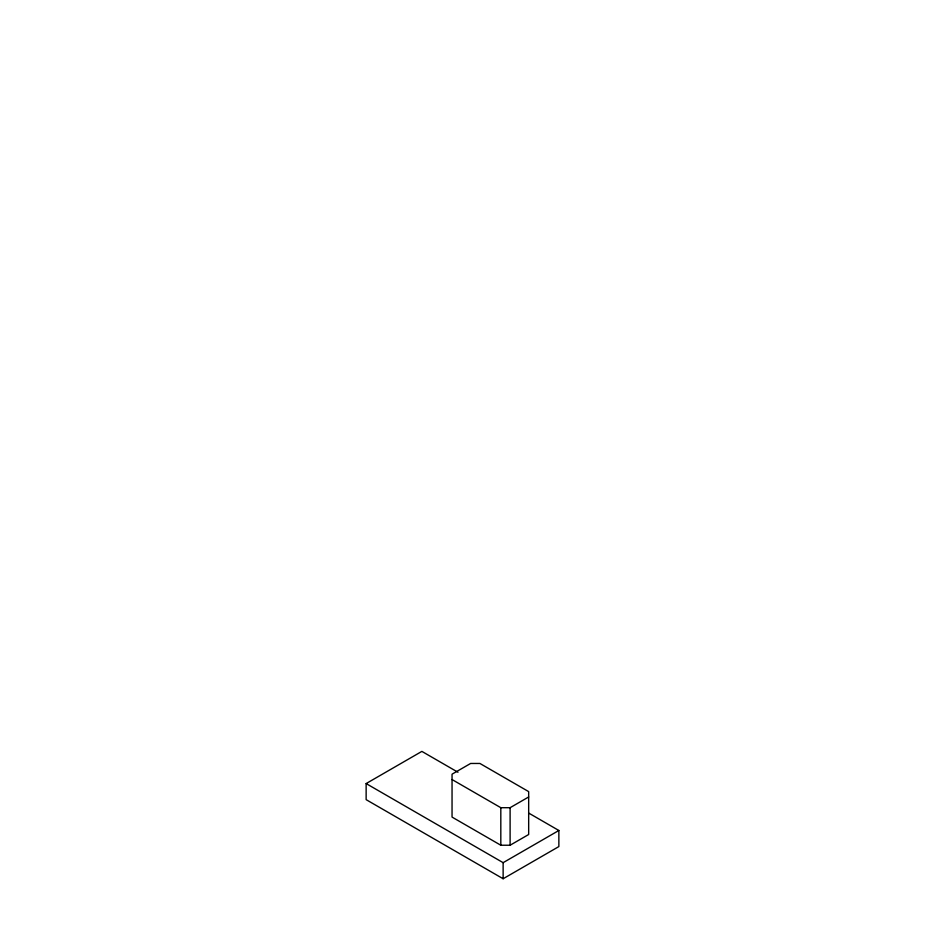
<?xml version="1.0" encoding="UTF-8"?>
<svg xmlns="http://www.w3.org/2000/svg" width="925" height="925" viewBox="0 0 925 925"><rect width="100%" height="100%" fill="white"/><g stroke="black" fill="none" stroke-linecap="round" stroke-linejoin="round"><path stroke-width="1.39" d="M528.973 813.225L558.862 830.488L558.862 846.572L503.131 878.75L366.138 799.651L366.138 783.567L421.869 751.389L457.979 772.248M452.047 779.544L500.818 807.698L510.103 807.698L528.672 796.968M510.103 845.23L528.672 834.512L528.672 791.615L479.913 763.46L470.628 763.46L452.047 774.179L452.047 817.087L500.818 845.23L510.103 845.23L510.103 807.698M366.138 783.567L503.131 862.667L558.862 830.488M503.131 862.667L503.131 878.75M500.818 807.698L500.818 845.23"/></g></svg>
